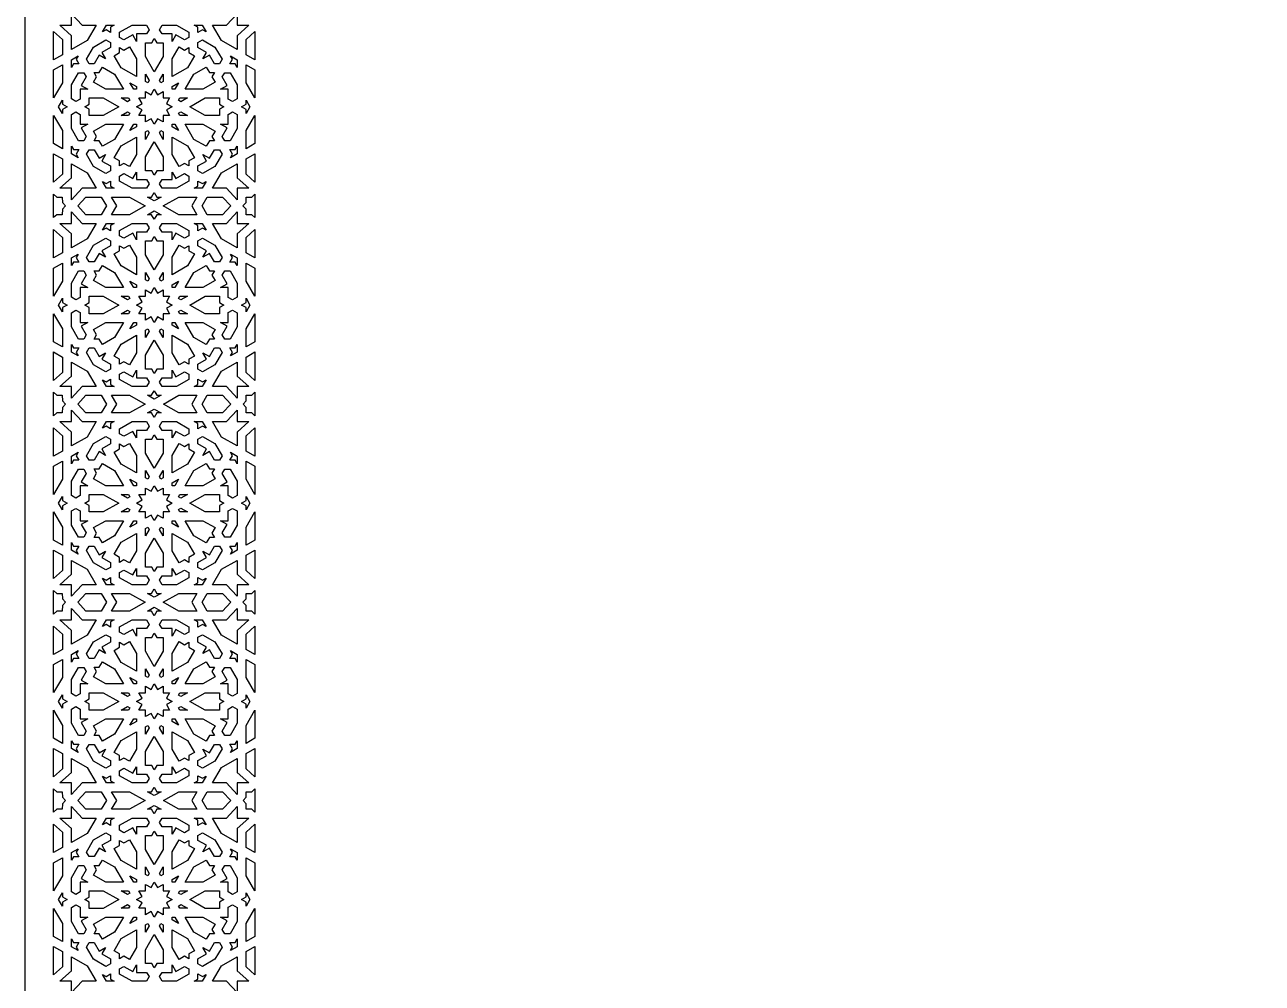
# Model space of a CAD drawing. Extents: x -430 to 430, y -1150 to 1150.
# Drawn here: x -430 to 0, y 246.4 to 579.6 of the extents above; entities that cross this region are included whole.
import ezdxf

# ---------------------------------------------------------------- set-up
doc = ezdxf.new("R2010")
doc.units = 0
doc.layers.add('LAYER_1', color=18, linetype='CONTINUOUS')

msp = doc.modelspace()

# ---------------------------------------------------------------- linework, layer by layer
at = {"layer": 'LAYER_1'}
for points in [[(-430, -1150), (430, -1150), (430, 1150), (-430, 1150)], [(-410.1, 579.39), (-405.2, 579.39), (-408.35, 574.03), (-413.8, 570.93), (-413.8, 575.75), (-417.85, 579.39), (-413.8, 579.39), (-413.8, 583.38)], [(-356.2, 579.39), (-352.14, 579.39), (-356.2, 575.75), (-356.2, 570.93), (-361.65, 574.03), (-364.8, 579.39), (-359.89, 579.39), (-356.2, 583.38)], [(-416.9, 574.46), (-416.9, 569.14), (-419.98, 567.38), (-419.98, 577.24)], [(-400.15, 578.69), (-400.15, 576.87), (-401.75, 577.78), (-402.99, 577.07), (-401.63, 579.39), (-398.91, 579.39)], [(-386.82, 577.83), (-387.7, 576.35), (-391.18, 576.35), (-391.18, 573.75), (-392.5, 576), (-395.52, 574.29), (-397.03, 575.14), (-397.03, 576.94), (-392.72, 579.39), (-387.74, 579.39)], [(-372.97, 576.94), (-372.97, 575.14), (-374.48, 574.29), (-377.5, 576), (-378.82, 573.75), (-378.82, 576.35), (-382.3, 576.35), (-383.17, 577.83), (-382.26, 579.39), (-377.28, 579.39)], [(-367.01, 577.07), (-368.25, 577.78), (-369.85, 576.87), (-369.85, 578.69), (-371.09, 579.39), (-368.37, 579.39)], [(-350, 577.23), (-350, 567.39), (-350.01, 567.38), (-353.1, 569.14), (-353.1, 574.46), (-350.01, 577.24)], [(-400.19, 573.35), (-400.19, 571.63), (-403.21, 569.92), (-401.89, 567.67), (-404.17, 568.97), (-405.92, 566), (-407.66, 566), (-408.57, 567.56), (-406.08, 571.8), (-401.77, 574.25)], [(-384.11, 573.3), (-381.91, 573.3), (-381.91, 568.48), (-385, 563.22), (-388.09, 568.48), (-388.09, 573.3), (-385.88, 573.3), (-385, 574.81)], [(-363.91, 571.8), (-361.42, 567.56), (-362.34, 566), (-364.08, 566), (-365.82, 568.97), (-368.11, 567.67), (-366.79, 569.92), (-369.81, 571.63), (-369.81, 573.35), (-368.22, 574.25)], [(-412.16, 567.53), (-411.23, 565.95), (-413.09, 565.95), (-413.8, 564.73), (-413.8, 567.41), (-411.44, 568.75)], [(-391.18, 567.66), (-391.18, 561.59), (-396.53, 564.62), (-398.98, 568.8), (-397.07, 569.89), (-397.07, 571.63), (-395.54, 570.76), (-393.63, 571.84)], [(-374.46, 570.76), (-372.93, 571.63), (-372.93, 569.89), (-371.02, 568.8), (-373.47, 564.62), (-378.82, 561.59), (-378.82, 567.66), (-376.36, 571.84)], [(-356.2, 567.41), (-356.2, 564.73), (-356.91, 565.95), (-358.76, 565.95), (-357.84, 567.53), (-358.55, 568.75)], [(-416.9, 559.36), (-419.98, 554.09), (-419.98, 563.87), (-416.9, 565.62)], [(-398.8, 562.4), (-395.71, 557.13), (-401.88, 557.13), (-406.13, 559.54), (-405.03, 561.42), (-405.91, 562.93), (-404.14, 562.93), (-403.04, 564.81)], [(-365.86, 562.93), (-364.09, 562.93), (-364.97, 561.42), (-363.87, 559.54), (-368.11, 557.13), (-374.29, 557.13), (-371.2, 562.4), (-366.96, 564.81)], [(-350.01, 563.87), (-350, 563.87), (-350, 554.11), (-350.01, 554.09), (-353.1, 559.36), (-353.1, 565.62)], [(-408.61, 561.4), (-410.35, 558.43), (-408.07, 557.13), (-410.71, 557.13), (-410.71, 553.7), (-412.22, 552.84), (-413.8, 553.74), (-413.8, 558.64), (-411.31, 562.89), (-409.48, 562.89)], [(-391.18, 558.07), (-391.18, 557.13), (-392.13, 557.13), (-393.44, 559.35)], [(-386.79, 560.17), (-387.26, 559.36), (-388.09, 559.83), (-388.09, 562.39)], [(-381.91, 559.83), (-382.73, 559.36), (-383.21, 560.17), (-381.91, 562.39)], [(-377.86, 557.13), (-378.82, 557.13), (-378.82, 558.07), (-376.56, 559.35)], [(-356.2, 558.64), (-356.2, 553.74), (-357.78, 552.84), (-359.29, 553.7), (-359.29, 557.13), (-361.93, 557.13), (-359.64, 558.43), (-361.39, 561.4), (-360.51, 562.89), (-358.68, 562.89)], [(-383.87, 555.2), (-381.91, 556.31), (-381.91, 554.09), (-379.65, 554.09), (-380.78, 552.16), (-378.82, 551.05), (-380.78, 549.94), (-379.65, 548.01), (-381.91, 548.01), (-381.91, 545.79), (-383.87, 546.9), (-385, 544.97), (-386.13, 546.9), (-388.09, 545.79), (-388.09, 548.01), (-390.35, 548.01), (-389.22, 549.94), (-391.18, 551.05), (-389.22, 552.16), (-390.35, 554.09), (-388.09, 554.09), (-388.09, 556.31), (-386.13, 555.2), (-385, 557.13)], [(-416.9, 551.96), (-415.29, 551.05), (-416.9, 550.14), (-416.9, 548.73), (-418.26, 551.05), (-416.9, 553.37)], [(-397.36, 551.05), (-402.71, 548.01), (-407.61, 548.01), (-407.61, 550.18), (-409.14, 551.05), (-407.61, 551.92), (-407.61, 554.09), (-402.71, 554.09)], [(-393.44, 553.28), (-394.27, 552.81), (-396.52, 554.09), (-393.92, 554.09)], [(-375.73, 552.81), (-376.55, 553.28), (-376.08, 554.09), (-373.47, 554.09)], [(-362.38, 551.92), (-360.85, 551.05), (-362.38, 550.18), (-362.38, 548.01), (-367.29, 548.01), (-372.63, 551.05), (-367.29, 554.09), (-362.38, 554.09)], [(-351.74, 551.05), (-353.1, 548.73), (-353.1, 550.14), (-354.7, 551.05), (-353.1, 551.96), (-353.1, 553.37)], [(-416.9, 542.74), (-416.9, 536.47), (-419.98, 538.23), (-419.98, 548)], [(-410.71, 548.39), (-410.71, 544.96), (-408.07, 544.96), (-410.35, 543.67), (-408.61, 540.69), (-409.48, 539.21), (-411.31, 539.21), (-413.8, 543.45), (-413.8, 548.35), (-412.22, 549.25)], [(-393.44, 548.82), (-393.92, 548.01), (-396.52, 548.01), (-394.27, 549.29)], [(-373.47, 548.01), (-376.08, 548.01), (-376.55, 548.82), (-375.73, 549.29)], [(-356.2, 548.35), (-356.2, 543.45), (-358.68, 539.21), (-360.51, 539.21), (-361.39, 540.69), (-359.64, 543.67), (-361.93, 544.96), (-359.29, 544.96), (-359.29, 548.39), (-357.78, 549.25)], [(-350.01, 538.23), (-353.1, 536.47), (-353.1, 542.74), (-350.01, 548)], [(-398.8, 539.7), (-403.04, 537.29), (-404.14, 539.17), (-405.91, 539.17), (-405.03, 540.67), (-406.13, 542.55), (-401.88, 544.96), (-395.71, 544.96)], [(-391.18, 544.03), (-393.44, 542.75), (-392.13, 544.96), (-391.18, 544.96)], [(-386.79, 541.93), (-388.09, 539.71), (-388.09, 542.27), (-387.26, 542.74)], [(-381.91, 542.27), (-381.91, 539.71), (-383.21, 541.93), (-382.73, 542.74)], [(-376.56, 542.75), (-378.82, 544.03), (-378.82, 544.96), (-377.86, 544.96)], [(-363.87, 542.55), (-364.97, 540.67), (-364.09, 539.17), (-365.86, 539.17), (-366.96, 537.29), (-371.2, 539.7), (-374.29, 544.96), (-368.11, 544.96)], [(-391.18, 534.43), (-393.63, 530.25), (-395.54, 531.34), (-397.07, 530.47), (-397.07, 532.21), (-398.98, 533.29), (-396.53, 537.47), (-391.18, 540.51)], [(-381.91, 533.62), (-381.91, 528.79), (-384.11, 528.79), (-385, 527.29), (-385.88, 528.79), (-388.09, 528.79), (-388.09, 533.62), (-385, 538.88)], [(-373.47, 537.47), (-371.02, 533.29), (-372.93, 532.21), (-372.93, 530.47), (-374.46, 531.34), (-376.36, 530.25), (-378.82, 534.43), (-378.82, 540.51)], [(-416.9, 532.96), (-416.9, 527.63), (-419.98, 524.86), (-419.98, 534.71)], [(-413.09, 536.14), (-411.23, 536.14), (-412.16, 534.56), (-411.44, 533.34), (-413.8, 534.68), (-413.8, 537.36)], [(-404.17, 533.13), (-401.89, 534.42), (-403.21, 532.18), (-400.19, 530.46), (-400.19, 528.75), (-401.77, 527.85), (-406.08, 530.3), (-408.57, 534.54), (-407.66, 536.1), (-405.92, 536.1)], [(-361.42, 534.54), (-363.91, 530.3), (-368.22, 527.85), (-369.81, 528.75), (-369.81, 530.46), (-366.79, 532.18), (-368.11, 534.42), (-365.82, 533.13), (-364.08, 536.1), (-362.34, 536.1)], [(-356.2, 534.68), (-358.55, 533.34), (-357.84, 534.56), (-358.76, 536.14), (-356.91, 536.14), (-356.2, 537.36)], [(-350.01, 524.86), (-353.1, 527.63), (-353.1, 532.96), (-350.01, 534.71)], [(-408.35, 528.07), (-405.2, 522.7), (-410.1, 522.7), (-413.8, 518.71), (-413.8, 522.7), (-417.85, 522.7), (-413.8, 526.34), (-413.8, 531.17)], [(-356.2, 526.34), (-352.14, 522.7), (-356.2, 522.7), (-356.2, 518.71), (-359.89, 522.7), (-364.8, 522.7), (-361.65, 528.07), (-356.2, 531.17)], [(-400.15, 523.41), (-398.91, 522.7), (-401.63, 522.7), (-402.99, 525.02), (-401.75, 524.32), (-400.15, 525.23)], [(-391.18, 525.75), (-387.7, 525.75), (-386.82, 524.26), (-387.74, 522.7), (-392.72, 522.7), (-397.03, 525.15), (-397.03, 526.95), (-395.52, 527.81), (-392.5, 526.09), (-391.18, 528.34)], [(-377.5, 526.09), (-374.48, 527.81), (-372.97, 526.95), (-372.97, 525.15), (-377.28, 522.7), (-382.26, 522.7), (-383.17, 524.26), (-382.3, 525.75), (-378.82, 525.75), (-378.82, 528.34)], [(-368.25, 524.32), (-367.01, 525.02), (-368.37, 522.7), (-371.09, 522.7), (-369.85, 523.41), (-369.85, 525.23)], [(-418.84, 519.66), (-416.96, 519.66), (-416.9, 517.74), (-415.83, 516.59), (-416.9, 515.44), (-416.96, 513.52), (-418.84, 513.52), (-419.98, 512.5), (-419.98, 520.68)], [(-384.07, 519.66), (-382.64, 519.66), (-385, 518.32), (-387.36, 519.66), (-385.93, 519.66), (-385, 521.24)], [(-350.01, 512.5), (-351.15, 513.52), (-353.04, 513.52), (-353.1, 515.44), (-354.17, 516.59), (-353.1, 517.74), (-353.04, 519.66), (-351.15, 519.66), (-350.01, 520.68)], [(-401.62, 516.59), (-403.42, 513.52), (-408.74, 513.52), (-411.58, 516.59), (-408.74, 519.66), (-403.42, 519.66)], [(-388.15, 516.59), (-393.55, 513.52), (-399.84, 513.52), (-398.04, 516.59), (-399.84, 519.66), (-393.55, 519.66)], [(-371.95, 516.59), (-370.16, 513.52), (-376.45, 513.52), (-381.85, 516.59), (-376.45, 519.66), (-370.16, 519.66)], [(-358.42, 516.59), (-361.26, 513.52), (-366.58, 513.52), (-368.38, 516.59), (-366.58, 519.66), (-361.26, 519.66)], [(-410.1, 510.48), (-405.2, 510.48), (-408.35, 505.11), (-413.8, 502.02), (-413.8, 506.84), (-417.85, 510.48), (-413.8, 510.48), (-413.8, 514.47)], [(-382.64, 513.52), (-384.07, 513.52), (-385, 511.95), (-385.93, 513.52), (-387.36, 513.52), (-385, 514.86)], [(-356.2, 510.48), (-352.14, 510.48), (-356.2, 506.84), (-356.2, 502.02), (-361.65, 505.11), (-364.8, 510.48), (-359.89, 510.48), (-356.2, 514.47)], [(-416.9, 505.55), (-416.9, 500.22), (-419.98, 498.47), (-419.98, 508.32)], [(-400.15, 509.77), (-400.15, 507.95), (-401.75, 508.86), (-402.99, 508.16), (-401.63, 510.48), (-398.91, 510.48)], [(-386.82, 508.92), (-387.7, 507.43), (-391.18, 507.43), (-391.18, 504.84), (-392.5, 507.09), (-395.52, 505.37), (-397.03, 506.23), (-397.03, 508.03), (-392.72, 510.48), (-387.74, 510.48)], [(-372.97, 508.03), (-372.97, 506.23), (-374.48, 505.37), (-377.5, 507.09), (-378.82, 504.84), (-378.82, 507.43), (-382.3, 507.43), (-383.17, 508.92), (-382.26, 510.48), (-377.28, 510.48)], [(-367.01, 508.16), (-368.25, 508.86), (-369.85, 507.95), (-369.85, 509.77), (-371.09, 510.48), (-368.37, 510.48)], [(-350.01, 498.47), (-353.1, 500.22), (-353.1, 505.55), (-350.01, 508.32)], [(-400.19, 504.43), (-400.19, 502.72), (-403.21, 501), (-401.89, 498.76), (-404.17, 500.05), (-405.92, 497.08), (-407.66, 497.08), (-408.57, 498.64), (-406.08, 502.88), (-401.77, 505.34)], [(-384.11, 504.39), (-381.91, 504.39), (-381.91, 499.57), (-385, 494.3), (-388.09, 499.57), (-388.09, 504.39), (-385.88, 504.39), (-385, 505.89)], [(-363.91, 502.88), (-361.42, 498.64), (-362.34, 497.08), (-364.08, 497.08), (-365.82, 500.05), (-368.11, 498.76), (-366.79, 501), (-369.81, 502.72), (-369.81, 504.43), (-368.22, 505.34)], [(-412.16, 498.62), (-411.23, 497.04), (-413.09, 497.04), (-413.8, 495.82), (-413.8, 498.5), (-411.44, 499.84)], [(-391.18, 498.75), (-391.18, 492.67), (-396.53, 495.71), (-398.98, 499.89), (-397.07, 500.97), (-397.07, 502.71), (-395.54, 501.84), (-393.63, 502.93)], [(-374.46, 501.84), (-372.93, 502.71), (-372.93, 500.97), (-371.02, 499.89), (-373.47, 495.71), (-378.82, 492.67), (-378.82, 498.75), (-376.36, 502.93)], [(-356.2, 498.5), (-356.2, 495.82), (-356.91, 497.04), (-358.76, 497.04), (-357.84, 498.62), (-358.55, 499.84)], [(-416.9, 490.44), (-419.98, 485.18), (-419.98, 494.95), (-416.9, 496.71)], [(-398.8, 493.48), (-395.71, 488.22), (-401.88, 488.22), (-406.13, 490.63), (-405.03, 492.51), (-405.91, 494.01), (-404.14, 494.01), (-403.04, 495.89)], [(-365.86, 494.01), (-364.09, 494.01), (-364.97, 492.51), (-363.87, 490.63), (-368.11, 488.22), (-374.29, 488.22), (-371.2, 493.48), (-366.96, 495.89)], [(-350.01, 494.95), (-350.01, 485.18), (-353.1, 490.44), (-353.1, 496.71)], [(-408.61, 492.49), (-410.35, 489.52), (-408.07, 488.22), (-410.71, 488.22), (-410.71, 484.79), (-412.22, 483.93), (-413.8, 484.83), (-413.8, 489.73), (-411.31, 493.97), (-409.48, 493.97)], [(-391.18, 489.15), (-391.18, 488.22), (-392.13, 488.22), (-393.44, 490.43)], [(-386.79, 491.26), (-387.26, 490.44), (-388.09, 490.91), (-388.09, 493.47)], [(-381.91, 490.91), (-382.73, 490.44), (-383.21, 491.26), (-381.91, 493.47)], [(-377.86, 488.22), (-378.82, 488.22), (-378.82, 489.15), (-376.56, 490.43)], [(-356.2, 489.73), (-356.2, 484.83), (-357.78, 483.93), (-359.29, 484.79), (-359.29, 488.22), (-361.93, 488.22), (-359.64, 489.52), (-361.39, 492.49), (-360.51, 493.97), (-358.68, 493.97)], [(-383.87, 486.28), (-381.91, 487.4), (-381.91, 485.17), (-379.65, 485.17), (-380.78, 483.24), (-378.82, 482.13), (-380.78, 481.02), (-379.65, 479.09), (-381.91, 479.09), (-381.91, 476.87), (-383.87, 477.98), (-385, 476.06), (-386.13, 477.98), (-388.09, 476.87), (-388.09, 479.09), (-390.35, 479.09), (-389.22, 481.02), (-391.18, 482.13), (-389.22, 483.24), (-390.35, 485.17), (-388.09, 485.17), (-388.09, 487.4), (-386.13, 486.28), (-385, 488.21)], [(-416.9, 483.05), (-415.29, 482.13), (-416.9, 481.22), (-416.9, 479.81), (-418.26, 482.13), (-416.9, 484.45)], [(-397.36, 482.13), (-402.71, 479.09), (-407.61, 479.09), (-407.61, 481.26), (-409.14, 482.13), (-407.61, 483), (-407.61, 485.17), (-402.71, 485.17)], [(-393.44, 484.36), (-394.27, 483.89), (-396.52, 485.17), (-393.92, 485.17)], [(-375.73, 483.89), (-376.55, 484.36), (-376.08, 485.17), (-373.47, 485.17)], [(-362.38, 483), (-360.85, 482.13), (-362.38, 481.26), (-362.38, 479.09), (-367.29, 479.09), (-372.63, 482.13), (-367.29, 485.17), (-362.38, 485.17)], [(-351.74, 482.13), (-353.1, 479.81), (-353.1, 481.22), (-354.7, 482.13), (-353.1, 483.05), (-353.1, 484.45)], [(-416.9, 473.83), (-416.9, 467.56), (-419.98, 469.32), (-419.98, 479.09)], [(-410.71, 479.48), (-410.71, 476.05), (-408.07, 476.05), (-410.35, 474.75), (-408.61, 471.78), (-409.48, 470.29), (-411.31, 470.29), (-413.8, 474.54), (-413.8, 479.44), (-412.22, 480.34)], [(-393.44, 479.91), (-393.92, 479.09), (-396.52, 479.09), (-394.27, 480.37)], [(-373.47, 479.09), (-376.08, 479.09), (-376.55, 479.91), (-375.73, 480.37)], [(-356.2, 479.44), (-356.2, 474.54), (-358.68, 470.29), (-360.51, 470.29), (-361.39, 471.78), (-359.64, 474.75), (-361.93, 476.05), (-359.29, 476.05), (-359.29, 479.48), (-357.78, 480.34)], [(-350, 479.07), (-350, 469.31), (-350.01, 469.32), (-353.1, 467.56), (-353.1, 473.83), (-350.01, 479.09)], [(-398.8, 470.79), (-403.04, 468.37), (-404.14, 470.25), (-405.91, 470.25), (-405.03, 471.76), (-406.13, 473.64), (-401.88, 476.05), (-395.71, 476.05)], [(-391.18, 475.11), (-393.44, 473.83), (-392.13, 476.05), (-391.18, 476.05)], [(-386.79, 473.01), (-388.09, 470.79), (-388.09, 473.35), (-387.26, 473.82)], [(-381.91, 473.35), (-381.91, 470.79), (-383.21, 473.01), (-382.73, 473.82)], [(-376.56, 473.83), (-378.82, 475.11), (-378.82, 476.05), (-377.86, 476.05)], [(-363.87, 473.64), (-364.97, 471.76), (-364.09, 470.25), (-365.86, 470.25), (-366.96, 468.37), (-371.2, 470.79), (-374.29, 476.05), (-368.11, 476.05)], [(-391.18, 465.52), (-393.63, 461.34), (-395.54, 462.42), (-397.07, 461.56), (-397.07, 463.29), (-398.98, 464.38), (-396.53, 468.56), (-391.18, 471.59)], [(-381.91, 464.7), (-381.91, 459.88), (-384.11, 459.88), (-385, 458.37), (-385.88, 459.88), (-388.09, 459.88), (-388.09, 464.7), (-385, 469.96)], [(-373.47, 468.56), (-371.02, 464.38), (-372.93, 463.29), (-372.93, 461.56), (-374.46, 462.42), (-376.36, 461.34), (-378.82, 465.52), (-378.82, 471.59)], [(-416.9, 464.04), (-416.9, 458.72), (-419.98, 455.94), (-419.98, 465.8)], [(-413.09, 467.23), (-411.23, 467.23), (-412.16, 465.65), (-411.44, 464.43), (-413.8, 465.77), (-413.8, 468.45)], [(-404.17, 464.21), (-401.89, 465.51), (-403.21, 463.26), (-400.19, 461.55), (-400.19, 459.83), (-401.77, 458.93), (-406.08, 461.38), (-408.57, 465.63), (-407.66, 467.19), (-405.92, 467.19)], [(-361.42, 465.63), (-363.91, 461.38), (-368.22, 458.93), (-369.81, 459.83), (-369.81, 461.55), (-366.79, 463.26), (-368.11, 465.51), (-365.82, 464.21), (-364.08, 467.19), (-362.34, 467.19)], [(-356.2, 465.77), (-358.55, 464.43), (-357.84, 465.65), (-358.76, 467.23), (-356.91, 467.23), (-356.2, 468.45)], [(-350, 465.79), (-350, 455.96), (-350.01, 455.94), (-353.1, 458.72), (-353.1, 464.04), (-350.01, 465.8)], [(-408.35, 459.15), (-405.2, 453.79), (-410.1, 453.79), (-413.8, 449.8), (-413.8, 453.79), (-417.85, 453.79), (-413.8, 457.43), (-413.8, 462.25)], [(-356.2, 457.43), (-352.14, 453.79), (-356.2, 453.79), (-356.2, 449.8), (-359.89, 453.79), (-364.8, 453.79), (-361.65, 459.15), (-356.2, 462.25)], [(-400.15, 454.49), (-398.91, 453.79), (-401.63, 453.79), (-402.99, 456.11), (-401.75, 455.4), (-400.15, 456.32)], [(-391.18, 456.83), (-387.7, 456.83), (-386.82, 455.35), (-387.74, 453.79), (-392.72, 453.79), (-397.03, 456.24), (-397.03, 458.04), (-395.52, 458.9), (-392.5, 457.18), (-391.18, 459.43)], [(-377.5, 457.18), (-374.48, 458.9), (-372.97, 458.04), (-372.97, 456.24), (-377.28, 453.79), (-382.26, 453.79), (-383.17, 455.35), (-382.3, 456.83), (-378.82, 456.83), (-378.82, 459.43)], [(-368.25, 455.4), (-367.01, 456.11), (-368.37, 453.79), (-371.09, 453.79), (-369.85, 454.49), (-369.85, 456.32)], [(-418.84, 450.74), (-416.96, 450.74), (-416.9, 448.83), (-415.84, 447.69), (-416.9, 446.55), (-416.96, 444.64), (-418.84, 444.64), (-420, 443.6), (-420, 451.78)], [(-384.07, 450.74), (-382.64, 450.74), (-385, 449.4), (-387.36, 450.74), (-385.93, 450.74), (-385, 452.32)], [(-350, 443.6), (-351.15, 444.64), (-353.04, 444.64), (-353.1, 446.55), (-354.15, 447.69), (-353.1, 448.83), (-353.04, 450.74), (-351.15, 450.74), (-350, 451.78)], [(-401.62, 447.69), (-403.42, 444.64), (-408.74, 444.64), (-411.57, 447.69), (-408.74, 450.74), (-403.42, 450.74)], [(-388.17, 447.69), (-393.55, 444.64), (-399.84, 444.64), (-398.05, 447.69), (-399.84, 450.74), (-393.55, 450.74)], [(-371.95, 447.69), (-370.16, 444.64), (-376.45, 444.64), (-381.82, 447.69), (-376.45, 450.74), (-370.16, 450.74)], [(-358.43, 447.69), (-361.26, 444.64), (-366.58, 444.64), (-368.37, 447.69), (-366.58, 450.74), (-361.26, 450.74)], [(-410.1, 441.59), (-405.2, 441.59), (-408.35, 436.23), (-413.8, 433.13), (-413.8, 437.95), (-417.85, 441.59), (-413.8, 441.59), (-413.8, 445.58)], [(-382.64, 444.64), (-384.07, 444.64), (-385, 443.06), (-385.93, 444.64), (-387.36, 444.64), (-385, 445.98)], [(-356.2, 441.59), (-352.14, 441.59), (-356.2, 437.95), (-356.2, 433.13), (-361.65, 436.23), (-364.8, 441.59), (-359.89, 441.59), (-356.2, 445.58)], [(-416.9, 436.66), (-416.9, 431.33), (-419.98, 429.58), (-419.98, 439.44)], [(-400.15, 440.89), (-400.15, 439.06), (-401.75, 439.98), (-402.99, 439.27), (-401.63, 441.59), (-398.91, 441.59)], [(-386.82, 440.03), (-387.7, 438.55), (-391.18, 438.55), (-391.18, 435.95), (-392.5, 438.2), (-395.52, 436.48), (-397.03, 437.34), (-397.03, 439.14), (-392.72, 441.59), (-387.74, 441.59)], [(-372.97, 439.14), (-372.97, 437.34), (-374.48, 436.48), (-377.5, 438.2), (-378.82, 435.95), (-378.82, 438.55), (-382.3, 438.55), (-383.17, 440.03), (-382.26, 441.59), (-377.28, 441.59)], [(-367.01, 439.27), (-368.25, 439.98), (-369.85, 439.06), (-369.85, 440.89), (-371.09, 441.59), (-368.37, 441.59)], [(-350, 439.42), (-350, 429.59), (-350.01, 429.58), (-353.1, 431.33), (-353.1, 436.66), (-350.01, 439.44)], [(-400.19, 435.55), (-400.19, 433.83), (-403.21, 432.12), (-401.89, 429.87), (-404.17, 431.17), (-405.92, 428.19), (-407.66, 428.19), (-408.57, 429.75), (-406.08, 434), (-401.77, 436.45)], [(-384.11, 435.5), (-381.91, 435.5), (-381.91, 430.68), (-385, 425.41), (-388.09, 430.68), (-388.09, 435.5), (-385.88, 435.5), (-385, 437.01)], [(-363.91, 434), (-361.42, 429.75), (-362.34, 428.19), (-364.08, 428.19), (-365.82, 431.17), (-368.11, 429.87), (-366.79, 432.12), (-369.81, 433.83), (-369.81, 435.55), (-368.22, 436.45)], [(-412.16, 429.73), (-411.23, 428.15), (-413.09, 428.15), (-413.8, 426.93), (-413.8, 429.61), (-411.44, 430.95)], [(-391.18, 429.86), (-391.18, 423.78), (-396.53, 426.82), (-398.98, 431), (-397.07, 432.09), (-397.07, 433.82), (-395.54, 432.95), (-393.63, 434.04)], [(-374.46, 432.95), (-372.93, 433.82), (-372.93, 432.09), (-371.02, 431), (-373.47, 426.82), (-378.82, 423.78), (-378.82, 429.86), (-376.36, 434.04)], [(-356.2, 429.61), (-356.2, 426.93), (-356.91, 428.15), (-358.76, 428.15), (-357.84, 429.73), (-358.55, 430.95)], [(-416.9, 421.55), (-419.98, 416.29), (-419.98, 426.06), (-416.9, 427.82)], [(-398.8, 424.59), (-395.71, 419.33), (-401.88, 419.33), (-406.13, 421.74), (-405.03, 423.62), (-405.91, 425.13), (-404.14, 425.13), (-403.04, 427.01)], [(-365.86, 425.13), (-364.09, 425.13), (-364.97, 423.62), (-363.87, 421.74), (-368.11, 419.33), (-374.29, 419.33), (-371.2, 424.59), (-366.96, 427.01)], [(-350.01, 426.06), (-350, 426.07), (-350, 416.31), (-350.01, 416.29), (-353.1, 421.55), (-353.1, 427.82)], [(-408.61, 423.6), (-410.35, 420.63), (-408.07, 419.33), (-410.71, 419.33), (-410.71, 415.9), (-412.22, 415.04), (-413.8, 415.94), (-413.8, 420.84), (-411.31, 425.09), (-409.48, 425.09)], [(-391.18, 420.27), (-391.18, 419.33), (-392.13, 419.33), (-393.44, 421.55)], [(-386.79, 422.37), (-387.26, 421.56), (-388.09, 422.03), (-388.09, 424.59)], [(-381.91, 422.03), (-382.73, 421.56), (-383.21, 422.37), (-381.91, 424.59)], [(-377.86, 419.33), (-378.82, 419.33), (-378.82, 420.27), (-376.56, 421.55)], [(-356.2, 420.84), (-356.2, 415.94), (-357.78, 415.04), (-359.29, 415.9), (-359.29, 419.33), (-361.93, 419.33), (-359.64, 420.63), (-361.39, 423.6), (-360.51, 425.09), (-358.68, 425.09)], [(-383.87, 417.4), (-381.91, 418.51), (-381.91, 416.29), (-379.65, 416.29), (-380.78, 414.36), (-378.82, 413.25), (-380.78, 412.13), (-379.65, 410.21), (-381.91, 410.21), (-381.91, 407.98), (-383.87, 409.1), (-385, 407.17), (-386.13, 409.1), (-388.09, 407.98), (-388.09, 410.21), (-390.35, 410.21), (-389.22, 412.13), (-391.18, 413.25), (-389.22, 414.36), (-390.35, 416.29), (-388.09, 416.29), (-388.09, 418.51), (-386.13, 417.4), (-385, 419.32)], [(-416.9, 414.16), (-415.29, 413.25), (-416.9, 412.33), (-416.9, 410.93), (-418.26, 413.25), (-416.9, 415.57)], [(-397.36, 413.25), (-402.71, 410.21), (-407.61, 410.21), (-407.61, 412.38), (-409.14, 413.25), (-407.61, 414.12), (-407.61, 416.29), (-402.71, 416.29)], [(-393.44, 415.47), (-394.27, 415.01), (-396.52, 416.29), (-393.92, 416.29)], [(-375.73, 415.01), (-376.55, 415.47), (-376.08, 416.29), (-373.47, 416.29)], [(-362.38, 414.12), (-360.85, 413.25), (-362.38, 412.38), (-362.38, 410.21), (-367.29, 410.21), (-372.63, 413.25), (-367.29, 416.29), (-362.38, 416.29)], [(-351.74, 413.25), (-353.1, 410.93), (-353.1, 412.33), (-354.7, 413.25), (-353.1, 414.16), (-353.1, 415.57)], [(-416.9, 404.94), (-416.9, 398.67), (-419.98, 400.43), (-419.98, 410.2)], [(-410.71, 410.59), (-410.71, 407.16), (-408.07, 407.16), (-410.35, 405.86), (-408.61, 402.89), (-409.48, 401.41), (-411.31, 401.41), (-413.8, 405.65), (-413.8, 410.55), (-412.22, 411.45)], [(-393.44, 411.02), (-393.92, 410.21), (-396.52, 410.21), (-394.27, 411.49)], [(-373.47, 410.21), (-376.08, 410.21), (-376.55, 411.02), (-375.73, 411.49)], [(-356.2, 410.55), (-356.2, 405.65), (-358.68, 401.41), (-360.51, 401.41), (-361.39, 402.89), (-359.64, 405.86), (-361.93, 407.16), (-359.29, 407.16), (-359.29, 410.59), (-357.78, 411.45)], [(-350.01, 400.43), (-353.1, 398.67), (-353.1, 404.94), (-350.01, 410.2)], [(-398.8, 401.9), (-403.04, 399.49), (-404.14, 401.36), (-405.91, 401.36), (-405.03, 402.87), (-406.13, 404.75), (-401.88, 407.16), (-395.71, 407.16)], [(-391.18, 406.23), (-393.44, 404.94), (-392.13, 407.16), (-391.18, 407.16)], [(-386.79, 404.12), (-388.09, 401.91), (-388.09, 404.47), (-387.26, 404.94)], [(-381.91, 404.47), (-381.91, 401.91), (-383.21, 404.12), (-382.73, 404.94)], [(-376.56, 404.94), (-378.82, 406.23), (-378.82, 407.16), (-377.86, 407.16)], [(-363.87, 404.75), (-364.97, 402.87), (-364.09, 401.36), (-365.86, 401.36), (-366.96, 399.49), (-371.2, 401.9), (-374.29, 407.16), (-368.11, 407.16)], [(-391.18, 396.63), (-393.63, 392.45), (-395.54, 393.54), (-397.07, 392.67), (-397.07, 394.41), (-398.98, 395.49), (-396.53, 399.67), (-391.18, 402.71)], [(-381.91, 395.81), (-381.91, 390.99), (-384.11, 390.99), (-385, 389.48), (-385.88, 390.99), (-388.09, 390.99), (-388.09, 395.81), (-385, 401.08)], [(-373.47, 399.67), (-371.02, 395.49), (-372.93, 394.41), (-372.93, 392.67), (-374.46, 393.54), (-376.36, 392.45), (-378.82, 396.63), (-378.82, 402.71)], [(-416.9, 395.16), (-416.9, 389.83), (-419.98, 387.06), (-419.98, 396.91)], [(-413.09, 398.34), (-411.23, 398.34), (-412.16, 396.76), (-411.44, 395.54), (-413.8, 396.88), (-413.8, 399.56)], [(-404.17, 395.33), (-401.89, 396.62), (-403.21, 394.38), (-400.19, 392.66), (-400.19, 390.94), (-401.77, 390.04), (-406.08, 392.49), (-408.57, 396.74), (-407.66, 398.3), (-405.92, 398.3)], [(-361.42, 396.74), (-363.91, 392.49), (-368.22, 390.04), (-369.81, 390.94), (-369.81, 392.66), (-366.79, 394.38), (-368.11, 396.62), (-365.82, 395.33), (-364.08, 398.3), (-362.34, 398.3)], [(-356.2, 396.88), (-358.55, 395.54), (-357.84, 396.76), (-358.76, 398.34), (-356.91, 398.34), (-356.2, 399.56)], [(-350.01, 387.06), (-353.1, 389.83), (-353.1, 395.16), (-350.01, 396.91)], [(-408.35, 390.27), (-405.2, 384.9), (-410.1, 384.9), (-413.8, 380.91), (-413.8, 384.9), (-417.85, 384.9), (-413.8, 388.54), (-413.8, 393.36)], [(-356.2, 388.54), (-352.14, 384.9), (-356.2, 384.9), (-356.2, 380.91), (-359.89, 384.9), (-364.8, 384.9), (-361.65, 390.27), (-356.2, 393.36)], [(-400.15, 385.6), (-398.91, 384.9), (-401.63, 384.9), (-402.99, 387.22), (-401.75, 386.52), (-400.15, 387.43)], [(-391.18, 387.94), (-387.7, 387.94), (-386.82, 386.46), (-387.74, 384.9), (-392.72, 384.9), (-397.03, 387.35), (-397.03, 389.15), (-395.52, 390.01), (-392.5, 388.29), (-391.18, 390.54)], [(-377.5, 388.29), (-374.48, 390.01), (-372.97, 389.15), (-372.97, 387.35), (-377.28, 384.9), (-382.26, 384.9), (-383.17, 386.46), (-382.3, 387.94), (-378.82, 387.94), (-378.82, 390.54)], [(-368.25, 386.52), (-367.01, 387.22), (-368.37, 384.9), (-371.09, 384.9), (-369.85, 385.6), (-369.85, 387.43)], [(-418.84, 381.85), (-416.96, 381.85), (-416.9, 379.94), (-415.83, 378.79), (-416.9, 377.64), (-416.96, 375.72), (-418.84, 375.72), (-419.98, 374.7), (-419.98, 382.88)], [(-384.07, 381.86), (-382.64, 381.86), (-385, 380.52), (-387.36, 381.86), (-385.93, 381.86), (-385, 383.43)], [(-350.01, 374.7), (-351.15, 375.72), (-353.04, 375.72), (-353.1, 377.64), (-354.17, 378.79), (-353.1, 379.94), (-353.04, 381.85), (-351.15, 381.85), (-350.01, 382.88)], [(-401.62, 378.79), (-403.42, 375.72), (-408.74, 375.72), (-411.58, 378.79), (-408.74, 381.86), (-403.42, 381.86)], [(-388.15, 378.79), (-393.55, 375.72), (-399.84, 375.72), (-398.04, 378.79), (-399.84, 381.86), (-393.55, 381.86)], [(-371.95, 378.79), (-370.16, 375.72), (-376.45, 375.72), (-381.85, 378.79), (-376.45, 381.86), (-370.16, 381.86)], [(-358.42, 378.79), (-361.26, 375.72), (-366.58, 375.72), (-368.38, 378.79), (-366.58, 381.86), (-361.26, 381.86)], [(-410.1, 372.68), (-405.2, 372.68), (-408.35, 367.31), (-413.8, 364.21), (-413.8, 369.04), (-417.85, 372.68), (-413.8, 372.68), (-413.8, 376.67)], [(-382.64, 375.72), (-384.07, 375.72), (-385, 374.14), (-385.93, 375.72), (-387.36, 375.72), (-385, 377.06)], [(-356.2, 372.68), (-352.14, 372.68), (-356.2, 369.04), (-356.2, 364.21), (-361.65, 367.31), (-364.8, 372.68), (-359.89, 372.68), (-356.2, 376.67)], [(-416.9, 367.75), (-416.9, 362.42), (-419.98, 360.67), (-419.98, 370.52)], [(-400.15, 371.97), (-400.15, 370.15), (-401.75, 371.06), (-402.99, 370.36), (-401.63, 372.68), (-398.91, 372.68)], [(-386.82, 371.12), (-387.7, 369.63), (-391.18, 369.63), (-391.18, 367.04), (-392.5, 369.29), (-395.52, 367.57), (-397.03, 368.43), (-397.03, 370.23), (-392.72, 372.68), (-387.74, 372.68)], [(-372.97, 370.23), (-372.97, 368.43), (-374.48, 367.57), (-377.5, 369.29), (-378.82, 367.04), (-378.82, 369.63), (-382.3, 369.63), (-383.17, 371.12), (-382.26, 372.68), (-377.28, 372.68)], [(-367.01, 370.36), (-368.25, 371.06), (-369.85, 370.15), (-369.85, 371.97), (-371.09, 372.68), (-368.37, 372.68)], [(-350.01, 360.67), (-353.1, 362.42), (-353.1, 367.75), (-350.01, 370.52)], [(-400.19, 366.63), (-400.19, 364.92), (-403.21, 363.2), (-401.89, 360.96), (-404.17, 362.25), (-405.92, 359.28), (-407.66, 359.28), (-408.57, 360.84), (-406.08, 365.08), (-401.77, 367.53)], [(-384.11, 366.59), (-381.91, 366.59), (-381.91, 361.76), (-385, 356.5), (-388.09, 361.76), (-388.09, 366.59), (-385.88, 366.59), (-385, 368.09)], [(-363.91, 365.08), (-361.42, 360.84), (-362.34, 359.28), (-364.08, 359.28), (-365.82, 362.25), (-368.11, 360.96), (-366.79, 363.2), (-369.81, 364.92), (-369.81, 366.63), (-368.22, 367.53)], [(-412.16, 360.82), (-411.23, 359.24), (-413.09, 359.24), (-413.8, 358.02), (-413.8, 360.7), (-411.44, 362.04)], [(-391.18, 360.95), (-391.18, 354.87), (-396.53, 357.91), (-398.98, 362.09), (-397.07, 363.17), (-397.07, 364.91), (-395.54, 364.04), (-393.63, 365.13)], [(-374.46, 364.04), (-372.93, 364.91), (-372.93, 363.17), (-371.02, 362.09), (-373.47, 357.91), (-378.82, 354.87), (-378.82, 360.95), (-376.36, 365.13)], [(-356.2, 360.7), (-356.2, 358.02), (-356.91, 359.24), (-358.76, 359.24), (-357.84, 360.82), (-358.55, 362.04)], [(-416.9, 352.64), (-419.98, 347.38), (-419.98, 357.15), (-416.9, 358.91)], [(-398.8, 355.68), (-395.71, 350.42), (-401.88, 350.42), (-406.13, 352.83), (-405.03, 354.71), (-405.91, 356.21), (-404.14, 356.21), (-403.04, 358.09)], [(-365.86, 356.21), (-364.09, 356.21), (-364.97, 354.71), (-363.87, 352.83), (-368.11, 350.42), (-374.29, 350.42), (-371.2, 355.68), (-366.96, 358.09)], [(-350.01, 357.15), (-350.01, 347.38), (-353.1, 352.64), (-353.1, 358.91)], [(-408.61, 354.69), (-410.35, 351.71), (-408.07, 350.42), (-410.71, 350.42), (-410.71, 346.99), (-412.22, 346.13), (-413.8, 347.03), (-413.8, 351.93), (-411.31, 356.17), (-409.48, 356.17)], [(-391.18, 351.35), (-391.18, 350.42), (-392.13, 350.42), (-393.44, 352.63)], [(-386.79, 353.45), (-387.26, 352.64), (-388.09, 353.11), (-388.09, 355.67)], [(-381.91, 353.11), (-382.73, 352.64), (-383.21, 353.45), (-381.91, 355.67)], [(-377.86, 350.42), (-378.82, 350.42), (-378.82, 351.35), (-376.56, 352.63)], [(-356.2, 351.93), (-356.2, 347.03), (-357.78, 346.13), (-359.29, 346.99), (-359.29, 350.42), (-361.93, 350.42), (-359.64, 351.71), (-361.39, 354.69), (-360.51, 356.17), (-358.68, 356.17)], [(-383.87, 348.48), (-381.91, 349.59), (-381.91, 347.37), (-379.65, 347.37), (-380.78, 345.44), (-378.82, 344.33), (-380.78, 343.22), (-379.65, 341.29), (-381.91, 341.29), (-381.91, 339.07), (-383.87, 340.18), (-385, 338.25), (-386.13, 340.18), (-388.09, 339.07), (-388.09, 341.29), (-390.35, 341.29), (-389.22, 343.22), (-391.18, 344.33), (-389.22, 345.44), (-390.35, 347.37), (-388.09, 347.37), (-388.09, 349.59), (-386.13, 348.48), (-385, 350.41)], [(-416.9, 345.24), (-415.29, 344.33), (-416.9, 343.42), (-416.9, 342.01), (-418.26, 344.33), (-416.9, 346.65)], [(-397.36, 344.33), (-402.71, 341.29), (-407.61, 341.29), (-407.61, 343.46), (-409.14, 344.33), (-407.61, 345.2), (-407.61, 347.37), (-402.71, 347.37)], [(-393.44, 346.56), (-394.27, 346.09), (-396.52, 347.37), (-393.92, 347.37)], [(-375.73, 346.09), (-376.55, 346.56), (-376.08, 347.37), (-373.47, 347.37)], [(-362.38, 345.2), (-360.85, 344.33), (-362.38, 343.46), (-362.38, 341.29), (-367.29, 341.29), (-372.63, 344.33), (-367.29, 347.37), (-362.38, 347.37)], [(-351.74, 344.33), (-353.1, 342.01), (-353.1, 343.42), (-354.7, 344.33), (-353.1, 345.24), (-353.1, 346.65)], [(-416.9, 336.02), (-416.9, 329.76), (-419.98, 331.51), (-419.98, 341.29)], [(-410.71, 341.68), (-410.71, 338.25), (-408.07, 338.25), (-410.35, 336.95), (-408.61, 333.98), (-409.48, 332.49), (-411.31, 332.49), (-413.8, 336.74), (-413.8, 341.64), (-412.22, 342.54)], [(-393.44, 342.1), (-393.92, 341.29), (-396.52, 341.29), (-394.27, 342.57)], [(-373.47, 341.29), (-376.08, 341.29), (-376.55, 342.1), (-375.73, 342.57)], [(-356.2, 341.64), (-356.2, 336.74), (-358.68, 332.49), (-360.51, 332.49), (-361.39, 333.98), (-359.64, 336.95), (-361.93, 338.25), (-359.29, 338.25), (-359.29, 341.68), (-357.78, 342.54)], [(-350, 341.27), (-350, 331.51), (-350.01, 331.51), (-353.1, 329.76), (-353.1, 336.02), (-350.01, 341.29)], [(-398.8, 332.98), (-403.04, 330.57), (-404.14, 332.45), (-405.91, 332.45), (-405.03, 333.96), (-406.13, 335.84), (-401.88, 338.25), (-395.71, 338.25)], [(-391.18, 337.31), (-393.44, 336.03), (-392.13, 338.25), (-391.18, 338.25)], [(-386.79, 335.21), (-388.09, 332.99), (-388.09, 335.55), (-387.26, 336.02)], [(-381.91, 335.55), (-381.91, 332.99), (-383.21, 335.21), (-382.73, 336.02)], [(-376.56, 336.03), (-378.82, 337.31), (-378.82, 338.25), (-377.86, 338.25)], [(-363.87, 335.84), (-364.97, 333.96), (-364.09, 332.45), (-365.86, 332.45), (-366.96, 330.57), (-371.2, 332.98), (-374.29, 338.25), (-368.11, 338.25)], [(-391.18, 327.72), (-393.63, 323.54), (-395.54, 324.62), (-397.07, 323.75), (-397.07, 325.49), (-398.98, 326.58), (-396.53, 330.75), (-391.18, 333.79)], [(-381.91, 326.9), (-381.91, 322.08), (-384.11, 322.08), (-385, 320.57), (-385.88, 322.08), (-388.09, 322.08), (-388.09, 326.9), (-385, 332.16)], [(-373.47, 330.75), (-371.02, 326.58), (-372.93, 325.49), (-372.93, 323.75), (-374.46, 324.62), (-376.36, 323.54), (-378.82, 327.72), (-378.82, 333.79)], [(-416.9, 326.24), (-416.9, 320.92), (-419.98, 318.14), (-419.98, 328)], [(-413.09, 329.43), (-411.23, 329.43), (-412.16, 327.85), (-411.44, 326.63), (-413.8, 327.97), (-413.8, 330.65)], [(-404.17, 326.41), (-401.89, 327.71), (-403.21, 325.46), (-400.19, 323.75), (-400.19, 322.03), (-401.77, 321.13), (-406.08, 323.58), (-408.57, 327.82), (-407.66, 329.38), (-405.92, 329.38)], [(-361.42, 327.82), (-363.91, 323.58), (-368.22, 321.13), (-369.81, 322.03), (-369.81, 323.75), (-366.79, 325.46), (-368.11, 327.71), (-365.82, 326.41), (-364.08, 329.38), (-362.34, 329.38)], [(-356.2, 327.97), (-358.55, 326.63), (-357.84, 327.85), (-358.76, 329.43), (-356.91, 329.43), (-356.2, 330.65)], [(-350, 327.99), (-350, 318.15), (-350.01, 318.14), (-353.1, 320.92), (-353.1, 326.24), (-350.01, 328)], [(-408.35, 321.35), (-405.2, 315.99), (-410.1, 315.99), (-413.8, 312), (-413.8, 315.99), (-417.85, 315.99), (-413.8, 319.63), (-413.8, 324.45)], [(-356.2, 319.63), (-352.14, 315.99), (-356.2, 315.99), (-356.2, 312), (-359.89, 315.99), (-364.8, 315.99), (-361.65, 321.35), (-356.2, 324.45)], [(-400.15, 316.69), (-398.91, 315.99), (-401.63, 315.99), (-402.99, 318.31), (-401.75, 317.6), (-400.15, 318.51)], [(-391.18, 319.03), (-387.7, 319.03), (-386.82, 317.55), (-387.74, 315.99), (-392.72, 315.99), (-397.03, 318.44), (-397.03, 320.24), (-395.52, 321.09), (-392.5, 319.38), (-391.18, 321.63)], [(-377.5, 319.38), (-374.48, 321.09), (-372.97, 320.24), (-372.97, 318.44), (-377.28, 315.99), (-382.26, 315.99), (-383.17, 317.55), (-382.3, 319.03), (-378.82, 319.03), (-378.82, 321.63)], [(-368.25, 317.6), (-367.01, 318.31), (-368.37, 315.99), (-371.09, 315.99), (-369.85, 316.69), (-369.85, 318.51)], [(-418.84, 312.94), (-416.96, 312.94), (-416.9, 311.03), (-415.84, 309.89), (-416.9, 308.75), (-416.96, 306.83), (-418.84, 306.83), (-420, 305.8), (-420, 313.98)], [(-384.07, 312.94), (-382.64, 312.94), (-385, 311.6), (-387.36, 312.94), (-385.93, 312.94), (-385, 314.52)], [(-350, 305.8), (-351.15, 306.83), (-353.04, 306.83), (-353.1, 308.75), (-354.15, 309.89), (-353.1, 311.03), (-353.04, 312.94), (-351.15, 312.94), (-350, 313.98)], [(-401.62, 309.89), (-403.42, 306.84), (-408.74, 306.84), (-411.57, 309.89), (-408.74, 312.94), (-403.42, 312.94)], [(-388.17, 309.89), (-393.55, 306.84), (-399.84, 306.84), (-398.05, 309.89), (-399.84, 312.94), (-393.55, 312.94)], [(-371.95, 309.89), (-370.16, 306.84), (-376.45, 306.84), (-381.82, 309.89), (-376.45, 312.94), (-370.16, 312.94)], [(-358.43, 309.89), (-361.26, 306.84), (-366.58, 306.84), (-368.37, 309.89), (-366.58, 312.94), (-361.26, 312.94)], [(-410.1, 303.79), (-405.2, 303.79), (-408.35, 298.42), (-413.8, 295.33), (-413.8, 300.15), (-417.85, 303.79), (-413.8, 303.79), (-413.8, 307.78)], [(-382.64, 306.84), (-384.07, 306.84), (-385, 305.26), (-385.93, 306.84), (-387.36, 306.84), (-385, 308.17)], [(-356.2, 303.79), (-352.14, 303.79), (-356.2, 300.15), (-356.2, 295.33), (-361.65, 298.42), (-364.8, 303.79), (-359.89, 303.79), (-356.2, 307.78)], [(-416.9, 298.86), (-416.9, 293.53), (-419.98, 291.78), (-419.98, 301.63)], [(-400.15, 303.09), (-400.15, 301.26), (-401.75, 302.17), (-402.99, 301.47), (-401.63, 303.79), (-398.91, 303.79)], [(-386.82, 302.23), (-387.7, 300.75), (-391.18, 300.75), (-391.18, 298.15), (-392.5, 300.4), (-395.52, 298.68), (-397.03, 299.54), (-397.03, 301.34), (-392.72, 303.79), (-387.74, 303.79)], [(-372.97, 301.34), (-372.97, 299.54), (-374.48, 298.68), (-377.5, 300.4), (-378.82, 298.15), (-378.82, 300.75), (-382.3, 300.75), (-383.17, 302.23), (-382.26, 303.79), (-377.28, 303.79)], [(-367.01, 301.47), (-368.25, 302.17), (-369.85, 301.26), (-369.85, 303.09), (-371.09, 303.79), (-368.37, 303.79)], [(-350, 301.62), (-350, 291.79), (-350.01, 291.78), (-353.1, 293.53), (-353.1, 298.86), (-350.01, 301.63)], [(-400.19, 297.75), (-400.19, 296.03), (-403.21, 294.31), (-401.89, 292.07), (-404.17, 293.36), (-405.92, 290.39), (-407.66, 290.39), (-408.57, 291.95), (-406.08, 296.2), (-401.77, 298.65)], [(-384.11, 297.7), (-381.91, 297.7), (-381.91, 292.88), (-385, 287.61), (-388.09, 292.88), (-388.09, 297.7), (-385.88, 297.7), (-385, 299.21)], [(-363.91, 296.2), (-361.42, 291.95), (-362.34, 290.39), (-364.08, 290.39), (-365.82, 293.36), (-368.11, 292.07), (-366.79, 294.31), (-369.81, 296.03), (-369.81, 297.75), (-368.22, 298.65)], [(-412.16, 291.93), (-411.23, 290.35), (-413.09, 290.35), (-413.8, 289.13), (-413.8, 291.81), (-411.44, 293.15)], [(-391.18, 292.06), (-391.18, 285.98), (-396.53, 289.02), (-398.98, 293.2), (-397.07, 294.28), (-397.07, 296.02), (-395.54, 295.15), (-393.63, 296.24)], [(-374.46, 295.15), (-372.93, 296.02), (-372.93, 294.28), (-371.02, 293.2), (-373.47, 289.02), (-378.82, 285.98), (-378.82, 292.06), (-376.36, 296.24)], [(-356.2, 291.81), (-356.2, 289.13), (-356.91, 290.35), (-358.76, 290.35), (-357.84, 291.93), (-358.55, 293.15)], [(-416.9, 283.75), (-419.98, 278.49), (-419.98, 288.26), (-416.9, 290.02)], [(-398.8, 286.79), (-395.71, 281.53), (-401.88, 281.53), (-406.13, 283.94), (-405.03, 285.82), (-405.91, 287.33), (-404.14, 287.33), (-403.04, 289.2)], [(-365.86, 287.33), (-364.09, 287.33), (-364.97, 285.82), (-363.87, 283.94), (-368.11, 281.53), (-374.29, 281.53), (-371.2, 286.79), (-366.96, 289.2)], [(-350.01, 288.26), (-350, 288.27), (-350, 278.51), (-350.01, 278.49), (-353.1, 283.75), (-353.1, 290.02)], [(-408.61, 285.8), (-410.35, 282.83), (-408.07, 281.53), (-410.71, 281.53), (-410.71, 278.1), (-412.22, 277.24), (-413.8, 278.14), (-413.8, 283.04), (-411.31, 287.28), (-409.48, 287.28)], [(-386.79, 284.57), (-387.26, 283.76), (-388.09, 284.22), (-388.09, 286.79)], [(-381.91, 284.22), (-382.73, 283.76), (-383.21, 284.57), (-381.91, 286.79)], [(-356.2, 283.04), (-356.2, 278.14), (-357.78, 277.24), (-359.29, 278.1), (-359.29, 281.53), (-361.93, 281.53), (-359.64, 282.83), (-361.39, 285.8), (-360.51, 287.28), (-358.68, 287.28)], [(-391.18, 282.47), (-391.18, 281.53), (-392.13, 281.53), (-393.44, 283.75)], [(-383.87, 279.6), (-381.91, 280.71), (-381.91, 278.48), (-379.65, 278.48), (-380.78, 276.56), (-378.82, 275.45), (-380.78, 274.33), (-379.65, 272.41), (-381.91, 272.41), (-381.91, 270.18), (-383.87, 271.29), (-385, 269.37), (-386.13, 271.29), (-388.09, 270.18), (-388.09, 272.41), (-390.35, 272.41), (-389.22, 274.33), (-391.18, 275.45), (-389.22, 276.56), (-390.35, 278.48), (-388.09, 278.48), (-388.09, 280.71), (-386.13, 279.6), (-385, 281.52)], [(-377.86, 281.53), (-378.82, 281.53), (-378.82, 282.47), (-376.56, 283.75)], [(-416.9, 276.36), (-415.29, 275.44), (-416.9, 274.53), (-416.9, 273.12), (-418.26, 275.44), (-416.9, 277.76)], [(-397.36, 275.44), (-402.71, 272.4), (-407.61, 272.4), (-407.61, 274.57), (-409.14, 275.44), (-407.61, 276.31), (-407.61, 278.48), (-402.71, 278.48)], [(-393.44, 277.67), (-394.27, 277.2), (-396.52, 278.48), (-393.92, 278.48)], [(-375.73, 277.2), (-376.55, 277.67), (-376.08, 278.48), (-373.47, 278.48)], [(-362.38, 276.31), (-360.85, 275.44), (-362.38, 274.57), (-362.38, 272.4), (-367.29, 272.4), (-372.63, 275.44), (-367.29, 278.48), (-362.38, 278.48)], [(-351.74, 275.44), (-353.1, 273.12), (-353.1, 274.53), (-354.7, 275.44), (-353.1, 276.36), (-353.1, 277.76)], [(-416.9, 267.14), (-416.9, 260.87), (-419.98, 262.63), (-419.98, 272.4)], [(-410.71, 272.79), (-410.71, 269.36), (-408.07, 269.36), (-410.35, 268.06), (-408.61, 265.09), (-409.48, 263.6), (-411.31, 263.6), (-413.8, 267.85), (-413.8, 272.75), (-412.22, 273.65)], [(-393.44, 273.22), (-393.92, 272.41), (-396.52, 272.41), (-394.27, 273.69)], [(-373.47, 272.41), (-376.08, 272.41), (-376.55, 273.22), (-375.73, 273.69)], [(-356.2, 272.75), (-356.2, 267.85), (-358.68, 263.6), (-360.51, 263.6), (-361.39, 265.09), (-359.64, 268.06), (-361.93, 269.36), (-359.29, 269.36), (-359.29, 272.79), (-357.78, 273.65)], [(-350.01, 262.63), (-353.1, 260.87), (-353.1, 267.14), (-350.01, 272.4)], [(-398.8, 264.1), (-403.04, 261.68), (-404.14, 263.56), (-405.91, 263.56), (-405.03, 265.07), (-406.13, 266.95), (-401.88, 269.36), (-395.71, 269.36)], [(-391.18, 268.42), (-393.44, 267.14), (-392.13, 269.36), (-391.18, 269.36)], [(-386.79, 266.32), (-388.09, 264.1), (-388.09, 266.67), (-387.26, 267.13)], [(-381.91, 266.67), (-381.91, 264.1), (-383.21, 266.32), (-382.73, 267.13)], [(-376.56, 267.14), (-378.82, 268.42), (-378.82, 269.36), (-377.86, 269.36)], [(-363.87, 266.95), (-364.97, 265.07), (-364.09, 263.56), (-365.86, 263.56), (-366.96, 261.68), (-371.2, 264.1), (-374.29, 269.36), (-368.11, 269.36)], [(-391.18, 258.83), (-393.63, 254.65), (-395.54, 255.74), (-397.07, 254.87), (-397.07, 256.6), (-398.98, 257.69), (-396.53, 261.87), (-391.18, 264.91)], [(-381.91, 258.01), (-381.91, 253.19), (-384.11, 253.19), (-385, 251.68), (-385.88, 253.19), (-388.09, 253.19), (-388.09, 258.01), (-385, 263.28)], [(-373.47, 261.87), (-371.02, 257.69), (-372.93, 256.6), (-372.93, 254.87), (-374.46, 255.74), (-376.36, 254.65), (-378.82, 258.83), (-378.82, 264.91)], [(-416.9, 257.35), (-416.9, 252.03), (-419.98, 249.25), (-419.98, 259.11)], [(-413.09, 260.54), (-411.23, 260.54), (-412.16, 258.96), (-411.44, 257.74), (-413.8, 259.08), (-413.8, 261.76)], [(-404.17, 257.52), (-401.89, 258.82), (-403.21, 256.57), (-400.19, 254.86), (-400.19, 253.14), (-401.77, 252.24), (-406.08, 254.69), (-408.57, 258.94), (-407.66, 260.5), (-405.92, 260.5)], [(-361.42, 258.94), (-363.91, 254.69), (-368.22, 252.24), (-369.81, 253.14), (-369.81, 254.86), (-366.79, 256.57), (-368.11, 258.82), (-365.82, 257.52), (-364.08, 260.5), (-362.34, 260.5)], [(-356.2, 259.08), (-358.55, 257.74), (-357.84, 258.96), (-358.76, 260.54), (-356.91, 260.54), (-356.2, 261.76)], [(-350.01, 249.25), (-353.1, 252.03), (-353.1, 257.35), (-350.01, 259.11)], [(-408.35, 252.46), (-405.2, 247.1), (-410.1, 247.1), (-413.8, 243.11), (-413.8, 247.1), (-417.85, 247.1), (-413.8, 250.74), (-413.8, 255.56)], [(-356.2, 250.74), (-352.14, 247.1), (-356.2, 247.1), (-356.2, 243.11), (-359.89, 247.1), (-364.8, 247.1), (-361.65, 252.46), (-356.2, 255.56)], [(-400.15, 247.8), (-398.91, 247.1), (-401.63, 247.1), (-402.99, 249.42), (-401.75, 248.71), (-400.15, 249.63)], [(-391.18, 250.14), (-387.7, 250.14), (-386.82, 248.66), (-387.74, 247.1), (-392.72, 247.1), (-397.03, 249.55), (-397.03, 251.35), (-395.52, 252.21), (-392.5, 250.49), (-391.18, 252.74)], [(-377.5, 250.49), (-374.48, 252.21), (-372.97, 251.35), (-372.97, 249.55), (-377.28, 247.1), (-382.26, 247.1), (-383.17, 248.66), (-382.3, 250.14), (-378.82, 250.14), (-378.82, 252.74)], [(-368.25, 248.71), (-367.01, 249.42), (-368.37, 247.1), (-371.09, 247.1), (-369.85, 247.8), (-369.85, 249.63)]]:
    msp.add_lwpolyline(points, close=True, dxfattribs=at)

doc.saveas('drawing.dxf')
